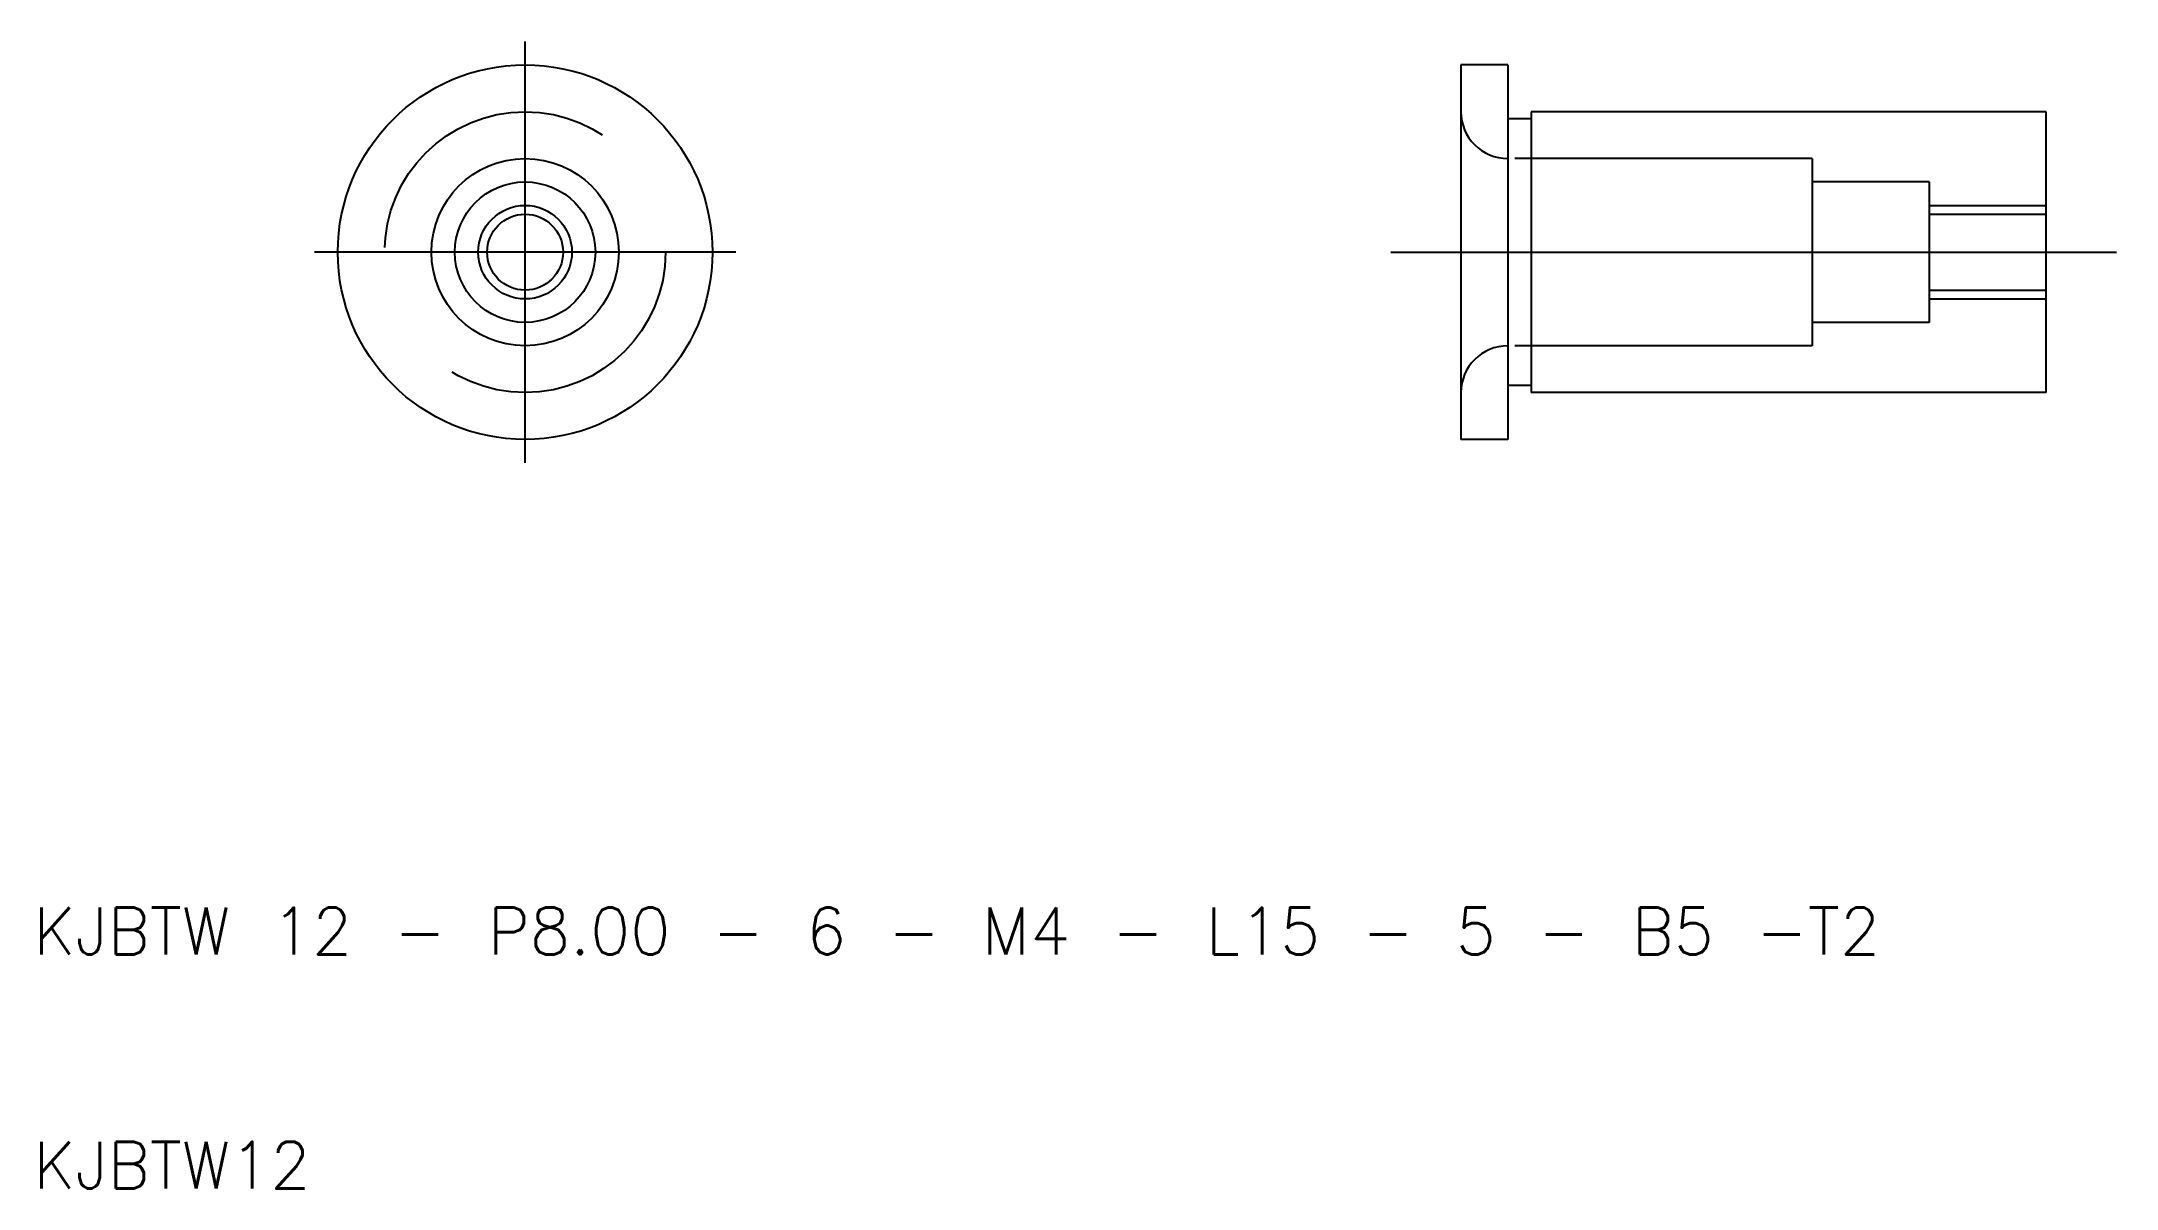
# Model space of a CAD drawing. Extents: x 0.3 to 89, y 0 to 49.
import ezdxf

# ---------------------------------------------------------------- set-up
doc = ezdxf.new("R2010")
doc.units = 0
doc.linetypes.add('CENTER', pattern=[50.8, 31.75, -6.35, 6.35, -6.35])
doc.linetypes.add('DASHED', pattern=[19.05, 12.7, -6.35])
doc.layers.get('0').update_dxf_attribs({"linetype": 'CONTINUOUS'})
doc.layers.add('CENTER', color=1, linetype='CONTINUOUS')
doc.styles.get("Standard").update_dxf_attribs({"font": 'txt.shx', "bigfont": 'bigfont.shx'})

msp = doc.modelspace()

# ---------------------------------------------------------------- linework, layer by layer
for p, q in [((60.973, 48), (60.973, 32)), ((62.973, 48), (60.973, 48)), ((62.973, 48), (62.973, 32)), ((63.973, 45.7), (62.973, 45.7)), ((63.973, 46), (63.973, 34)), ((85.973, 46), (63.973, 46)), ((85.973, 34), (85.973, 46)), ((63.973, 34.3), (62.973, 34.3)), ((85.973, 34), (63.973, 34)), ((62.973, 32), (60.973, 32))]:
    msp.add_line(p, q)
at = {"color": 3, "linetype": 'DASHED'}
for p, q in [((75.973, 44), (62.973, 44)), ((75.973, 44), (75.973, 36)), ((80.973, 43), (75.973, 43)), ((80.973, 43), (80.973, 37)), ((80.973, 42), (85.973, 42)), ((80.973, 41.621), (85.973, 41.621)), ((80.973, 38.379), (85.973, 38.379)), ((80.973, 38), (85.973, 38)), ((80.973, 37), (75.973, 37)), ((75.973, 36), (62.973, 36))]:
    msp.add_line(p, q, dxfattribs=at)
for radius in [8, 4, 3, 1.621]:
    msp.add_circle((21, 40), radius)
msp.add_circle((21, 40), 6, dxfattribs=at)
at = {"color": 3}
msp.add_circle((21, 40), 2, dxfattribs=at)
at = {"color": 3, "linetype": 'DASHED'}
for centre, start, end in [((62.973, 46), 180, 270), ((62.973, 34), 90, 180)]:
    msp.add_arc(centre, 2, start, end, dxfattribs=at)
at = {"layer": 'CENTER', "color": 1, "linetype": 'CENTER'}
for p, q in [((21, 31), (21, 49)), ((30, 40), (12, 40)), ((57.973, 40), (88.973, 40))]:
    msp.add_line(p, q, dxfattribs=at)

# ---------------------------------------------------------------- texts
for s, p in [('KJBTW 12 - P8.00 - 6 - M4 - L15 - 5 - B5 -T2', (0, 10)), ('KJBTW12', (0, 0))]:
    msp.add_text(s, height=2).set_placement(p)

doc.saveas('drawing.dxf')
